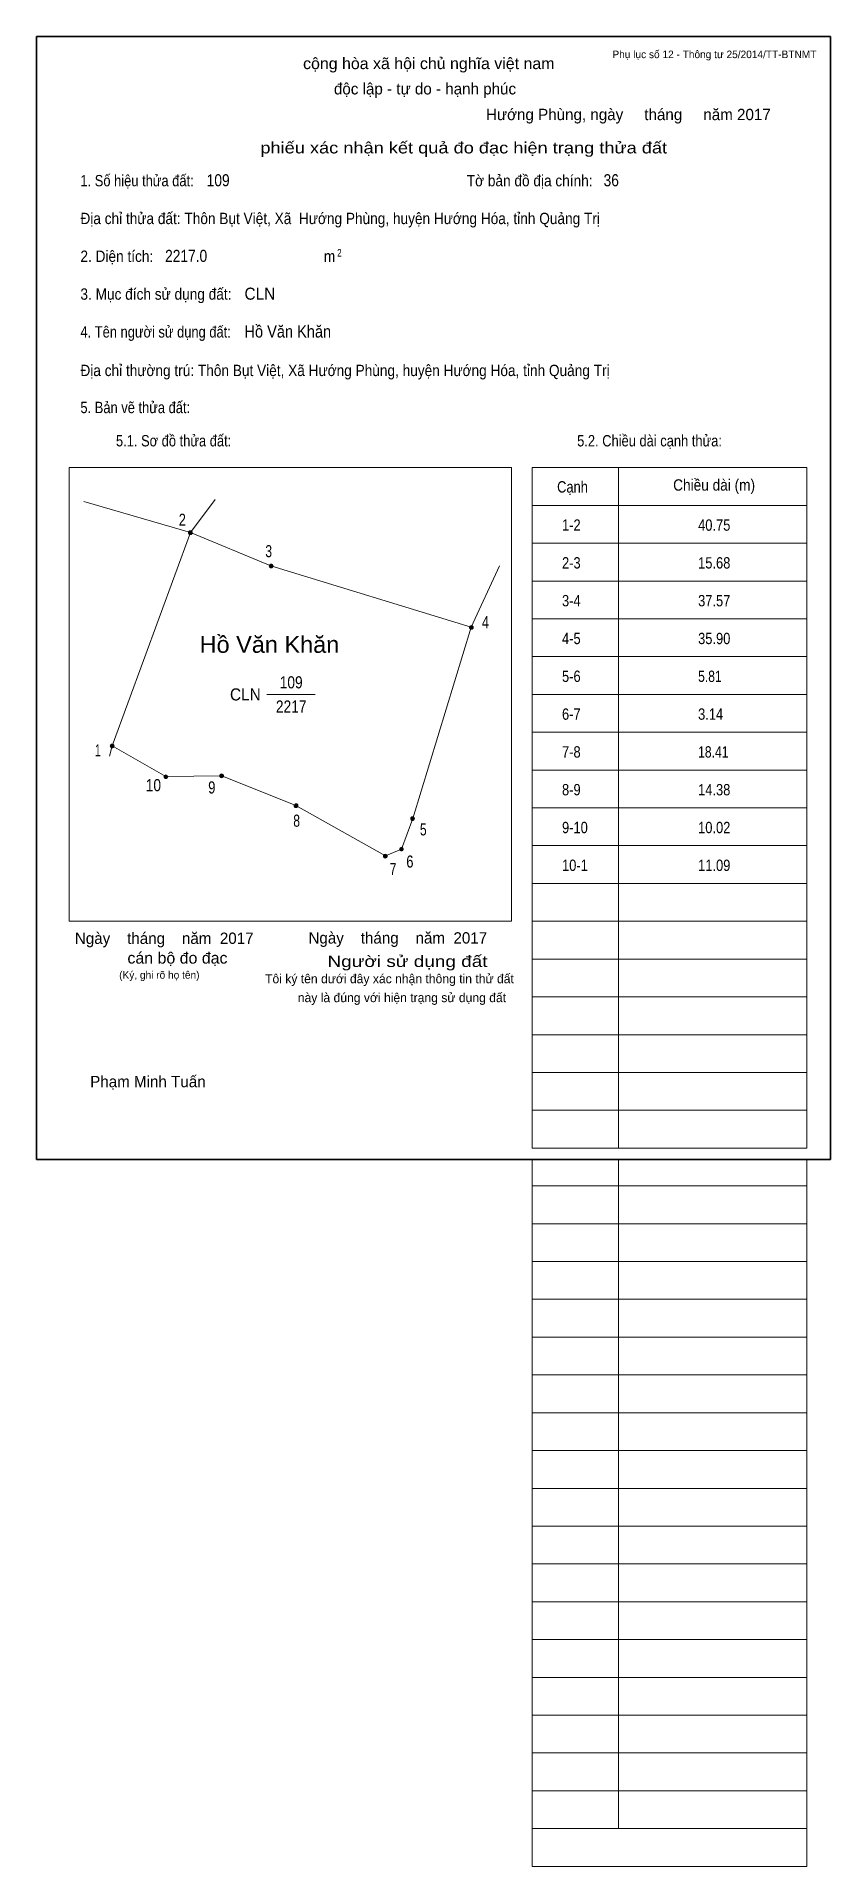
# Model space of a CAD drawing. Header units: centimetres. Extents: x 0 to 21, y -18.7 to 29.7.
import ezdxf
from ezdxf.enums import TextEntityAlignment as Align

# ---------------------------------------------------------------- set-up
doc = ezdxf.new("R2010")
doc.units = ezdxf.units.CM
doc.header["$LTSCALE"] = 0.12
for name, color, linetype in [('2', 7, 'Continuous'), ('30', 7, 'Continuous'), ('34', 7, 'Continuous')]:
    doc.layers.add(name, color=color, linetype=linetype)
for name, color, linetype, lineweight in [('32', 7, 'Continuous', 13), ('33', 7, 'Continuous', 13), ('6', 7, 'Continuous', 13), ('63', 7, 'Continuous', 13)]:
    doc.layers.add(name, color=color, linetype=linetype, lineweight=lineweight)

msp = doc.modelspace()

# ---------------------------------------------------------------- hatches: boundary and pattern name
at = {"layer": '32'}
for points in [[(4.1165, 16.5774, 1), (4.0165, 16.5774, 1)], [(6.2544, 15.6972, 1), (6.1544, 15.6972, 1)], [(11.5507, 14.0723, 1), (11.4507, 14.0723, 1)], [(2.0507, 10.9346, 1), (1.9507, 10.9346, 1)], [(3.4692, 10.1222, 1), (3.3692, 10.1222, 1)], [(4.9466, 10.1473, 1), (4.8466, 10.1473, 1)], [(6.9135, 9.357, 1), (6.8135, 9.357, 1)], [(9.9966, 9.0119, 1), (9.8966, 9.0119, 1)], [(9.7018, 8.2084, 1), (9.6018, 8.2084, 1)], [(9.2771, 8.0226, 1), (9.1771, 8.0226, 1)]]:
    msp.add_hatch(color=256, dxfattribs=at).paths.add_polyline_path(points)

# ---------------------------------------------------------------- linework, layer by layer
for centre in [(4.0665, 16.5774), (6.2044, 15.6972), (11.5007, 14.0723), (2.0007, 10.9346), (3.4192, 10.1222), (4.8966, 10.1473), (6.8635, 9.357), (9.9466, 9.0119), (9.6518, 8.2084), (9.2271, 8.0226)]:
    msp.add_circle(centre, 0.05, dxfattribs=at)
at = {"layer": '33'}
msp.add_line((6.09, 12.3), (7.37, 12.3), dxfattribs=at)
at = {"layer": '6'}
for p, q in [((4.72, 17.46), (4.07, 16.58)), ((4.07, 16.58), (1.25, 17.4)), ((4.07, 16.58), (2, 10.94)), ((11.5, 14.08), (12.25, 15.7)), ((2, 10.94), (1.93, 10.67))]:
    msp.add_line(p, q, dxfattribs=at)
for points in [[(4.07, 16.58), (6.2, 15.7), (11.5, 14.08)], [(2, 10.94), (3.42, 10.13), (4.9, 10.15), (6.86, 9.36), (9.23, 8.03), (9.65, 8.21), (9.95, 9.02), (11.5, 14.08)]]:
    msp.add_lwpolyline(points, dxfattribs=at)
at = {"layer": '63'}
for p, q in [((0.86, 18.3), (12.56, 18.3)), ((0.86, 6.3), (0.86, 18.3)), ((12.56, 6.3), (12.56, 18.3)), ((13.11, 18.3), (20.38, 18.3)), ((13.11, 0.3), (13.11, 18.3)), ((15.39, 0.3), (15.39, 18.3)), ((20.38, 0.3), (20.38, 18.3)), ((13.11, 17.3), (20.38, 17.3)), ((13.11, 16.3), (20.38, 16.3)), ((13.11, 15.3), (20.38, 15.3)), ((13.11, 14.3), (20.38, 14.3)), ((13.11, 13.3), (20.38, 13.3)), ((13.11, 12.3), (20.38, 12.3)), ((13.11, 11.3), (20.38, 11.3)), ((13.11, 10.3), (20.38, 10.3)), ((13.11, 9.3), (20.38, 9.3)), ((13.11, 8.3), (20.38, 8.3)), ((13.11, 7.3), (20.38, 7.3)), ((0.86, 6.3), (12.56, 6.3)), ((13.11, 6.3), (20.38, 6.3)), ((13.11, 5.3), (20.38, 5.3)), ((13.11, 4.3), (20.38, 4.3)), ((13.11, 3.3), (20.38, 3.3)), ((13.11, 2.3), (20.38, 2.3)), ((13.11, 1.3), (20.38, 1.3)), ((13.11, 0.3), (20.38, 0.3)), ((13.11, -18.7), (13.11, 0)), ((15.39, -17.7), (15.39, 0)), ((20.38, -18.7), (20.38, 0)), ((13.11, -0.7), (20.38, -0.7)), ((13.11, -0.7), (20.38, -0.7)), ((13.11, -1.7), (20.38, -1.7)), ((13.11, -2.7), (20.38, -2.7)), ((13.11, -3.7), (20.38, -3.7)), ((13.11, -4.7), (20.38, -4.7)), ((13.11, -5.7), (20.38, -5.7)), ((13.11, -6.7), (20.38, -6.7)), ((13.11, -7.7), (20.38, -7.7)), ((13.11, -8.7), (20.38, -8.7)), ((13.11, -9.7), (20.38, -9.7)), ((13.11, -10.7), (20.38, -10.7)), ((13.11, -11.7), (20.38, -11.7)), ((13.11, -12.7), (20.38, -12.7)), ((13.11, -13.7), (20.38, -13.7)), ((13.11, -14.7), (20.38, -14.7)), ((13.11, -15.7), (20.38, -15.7)), ((13.11, -16.7), (20.38, -16.7)), ((13.11, -17.7), (20.38, -17.7)), ((13.11, -18.7), (20.38, -18.7))]:
    msp.add_line(p, q, dxfattribs=at)
at = {"layer": '63', "lineweight": 35}
msp.add_lwpolyline([(0, 0), (0, 29.7), (21, 29.7), (21, 0)], close=True, dxfattribs=at)

# ---------------------------------------------------------------- texts
at = {"layer": '2', "width": 1.05}
msp.add_text('Hồ Văn Khăn', height=0.4423, dxfattribs=at).set_placement((6.16, 13.4), align=Align.CENTER)
at = {"layer": '30'}
for s, width, p in [('1-2', 0.85, (13.9, 16.63)), ('40.75', 0.85, (17.5, 16.63)), ('2-3', 0.85, (13.9, 15.63)), ('15.68', 0.85, (17.5, 15.63)), ('3-4', 0.85, (13.9, 14.63)), ('37.57', 0.85, (17.5, 14.63)), ('4-5', 0.85, (13.9, 13.63)), ('35.90', 0.85, (17.5, 13.63)), ('5-6', 0.85, (13.9, 12.63)), ('5.81', 0.8, (17.5, 12.63)), ('6-7', 0.85, (13.9, 11.63)), ('3.14', 0.85, (17.5, 11.63)), ('7-8', 0.85, (13.9, 10.63)), ('18.41', 0.8, (17.5, 10.63)), ('8-9', 0.85, (13.9, 9.63)), ('14.38', 0.85, (17.5, 9.63)), ('9-10', 0.85, (13.9, 8.63)), ('10.02', 0.85, (17.5, 8.63)), ('10-1', 0.85, (13.9, 7.63)), ('11.09', 0.85, (17.5, 7.63))]:
    msp.add_text(s, height=0.3, dxfattribs=dict(at, width=width)).set_placement(p)
at = {"layer": '32'}
for s, width, p in [('2', 0.8, (3.855, 16.76)), ('3', 0.75, (6.14, 15.93)), ('4', 0.8, (11.875, 14.05)), ('1', 0.65, (1.62, 10.66)), ('10', 0.85, (3.09, 9.74)), ('9', 0.8, (4.635, 9.68)), ('8', 0.75, (6.88, 8.8)), ('5', 0.75, (10.23, 8.57)), ('7', 0.75, (9.43, 7.52)), ('6', 0.8, (9.875, 7.72))]:
    msp.add_text(s, height=0.32, dxfattribs=dict(at, width=width)).set_placement(p, align=Align.CENTER)
at = {"layer": '33', "width": 0.85}
for s, p in [('109', (6.735, 12.46)), ('2217', (6.735, 11.82))]:
    msp.add_text(s, height=0.32, dxfattribs=at).set_placement(p, align=Align.CENTER)
at = {"layer": '33', "width": 0.95}
msp.add_text('CLN', height=0.32, dxfattribs=at).set_placement((5.93, 12.14), align=Align.RIGHT)
at = {"layer": '34'}
for s, width, p in [('109', 0.85, (4.5, 25.74)), ('36', 0.85, (15, 25.74)), ('2217.0', 0.85, (3.4, 23.74)), ('CLN', 0.95, (5.5, 22.74)), ('Hồ Văn Khăn', 0.9, (5.5, 21.74))]:
    msp.add_text(s, height=0.32, dxfattribs=dict(at, width=width)).set_placement(p)
at = {"layer": '63', "width": 1.05}
msp.add_text('cộng hòa xã hội chủ nghĩa việt nam', height=0.3, dxfattribs=at).set_placement((10.375, 28.84), align=Align.CENTER)
at = {"layer": '63'}
for s, height, p in [('Phụ lục số 12 - Thông tư 25/2014/TT-BTNMT', 0.2, (20.63, 29.13)), ('Ngày    tháng    năm  2017', 0.3, (5.74, 5.7)), ('Ngày    tháng    năm  2017', 0.3, (11.92, 5.71)), ('(Ký, ghi rõ họ tên)', 0.2, (4.31, 4.78))]:
    msp.add_text(s, height=height, dxfattribs=at).set_placement(p, align=Align.RIGHT)
for s, height, p in [('độc lập - tự do - hạnh phúc', 0.3, (10.275, 28.17)), ('Hướng Phùng, ngày     tháng     năm 2017', 0.3, (15.655, 27.49)), ('Tôi ký tên dưới đây xác nhận thông tin thử đất', 0.24, (9.335, 4.66)), ('này là đúng với hiện trạng sử dụng đất', 0.24, (9.665, 4.16)), ('Phạm Minh Tuấn', 0.3, (2.945, 1.91))]:
    msp.add_text(s, height=height, dxfattribs=at).set_placement(p, align=Align.CENTER)
for s, width, p in [('phiếu xác nhận kết quả đo đạc hiện trạng thửa đất', 1.2, (16.68, 26.61)), ('cán bộ đo đạc', 1.05, (5.05, 5.18)), ('Người sử dụng đất', 1.25, (11.93, 5.09))]:
    msp.add_text(s, height=0.3, dxfattribs=dict(at, width=width)).set_placement(p, align=Align.RIGHT)
for s, height, width, p in [('1. Số hiệu thửa đất:', 0.3, 0.85, (1.16, 25.74)), ('Tờ bản đồ địa chính:', 0.3, 0.9, (11.38, 25.74)), ('Địa chỉ thửa đất: Thôn Bụt Việt, Xã  Hướng Phùng, huyện Hướng Hóa, tỉnh Quảng Trị', 0.3, 0.9, (1.16, 24.74)), ('2. Diện tích:', 0.3, 0.9, (1.16, 23.74)), ('m', 0.3, 0.9, (7.6, 23.74)), ('2', 0.2, 0.8, (7.95, 23.88)), ('3. Mục đích sử dụng đất:', 0.3, 0.9, (1.16, 22.74)), ('4. Tên người sử dụng đất:', 0.3, 0.85, (1.16, 21.74)), ('Địa chỉ thường trú: Thôn Bụt Việt, Xã Hướng Phùng, huyện Hướng Hóa, tỉnh Quảng Trị', 0.3, 0.9, (1.16, 20.72)), ('5. Bản vẽ thửa đất:', 0.3, 0.85, (1.16, 19.74)), ('5.1. Sơ đồ thửa đất:', 0.3, 0.85, (2.1, 18.86)), ('5.2. Chiều dài cạnh thửa:', 0.3, 0.85, (14.3, 18.86)), ('Cạnh', 0.3, 0.85, (13.77, 17.64)), ('Chiều dài (m)', 0.3, 0.9, (16.84, 17.69))]:
    msp.add_text(s, height=height, dxfattribs=dict(at, width=width)).set_placement(p)

doc.saveas('drawing.dxf')
